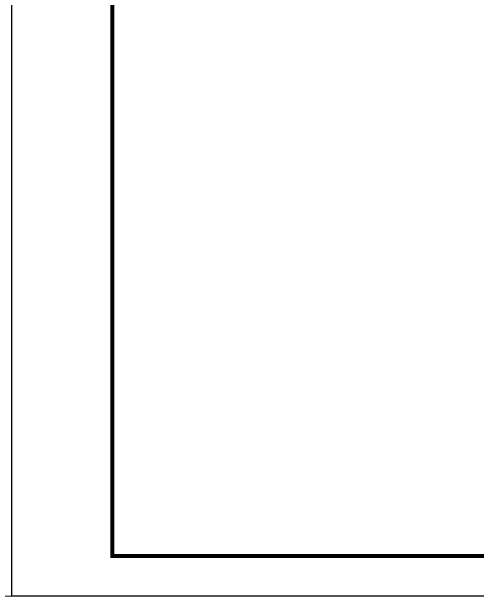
# Model space of a CAD drawing. Extents: x 3002737 to 4077523, y -995787 to -7267.
# Drawn here: x 3200935 to 3212519, y -817587 to -803031 of the extents above; entities that cross this region are included whole.
import ezdxf

# ---------------------------------------------------------------- set-up
doc = ezdxf.new("R2010")
doc.units = 0
doc.header["$LTSCALE"] = 1000
doc.header["$MEASUREMENT"] = 0
doc.layers.add('yichutu', color=7, linetype='CONTINUOUS', true_color=0xffffff, plot=False)
doc.layers.add('图框', color=147, linetype='CONTINUOUS', lineweight=20)

msp = doc.modelspace()

# ---------------------------------------------------------------- linework, layer by layer
at = {"layer": 'yichutu', "color": 7, "true_color": 0xffffff}
msp.add_lwpolyline([(3200935, -817586.6), (3200935, -758186.6), (3285035, -758186.6), (3285035, -817586.6)], close=True, dxfattribs=at)
at = {"layer": '图框'}
for points in [[(3116835, -758186.6), (3200935, -758186.6), (3200935, -817586.6), (3116835, -817586.6)], [(3116835, -758186.6), (3200935, -758186.6), (3200935, -817586.6), (3116835, -817586.6)], [(3200935, -758186.6), (3285035, -758186.6), (3285035, -817586.6), (3200935, -817586.6)], [(3200935, -758186.6), (3285035, -758186.6), (3285035, -817586.6), (3200935, -817586.6)]]:
    msp.add_lwpolyline(points, close=True, dxfattribs=at)
at = {"layer": '图框', "const_width": 100}
msp.add_lwpolyline([(3284035, -816586.6), (3284035, -759186.6), (3203435, -759186.6), (3203435, -816586.6)], close=True, dxfattribs=at)

doc.saveas('drawing.dxf')
